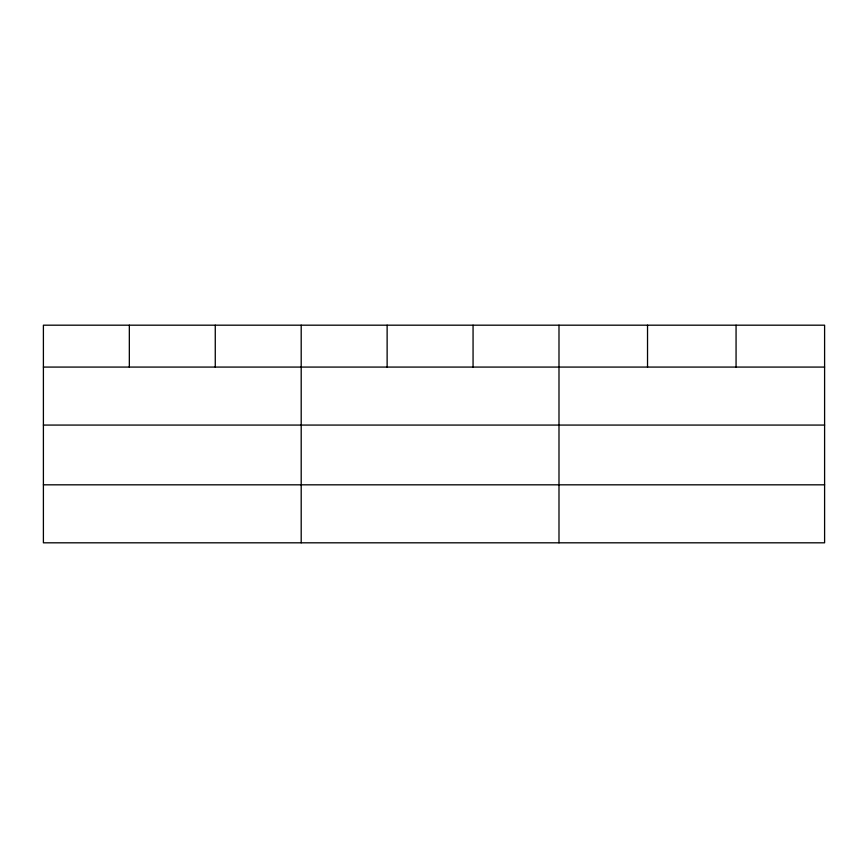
<?xml version="1.0" encoding="UTF-8"?>
<svg xmlns="http://www.w3.org/2000/svg" width="868" height="868" viewBox="0 0 868 868"><rect width="100%" height="100%" fill="white"/><g stroke="black" fill="none" stroke-linecap="round" stroke-linejoin="round"><path stroke-width="1.3" d="M824.6 425.07L824.6 325.185L43.4 325.185L43.4 542.815L824.6 542.815L824.6 425.07L43.4 425.07M43.4 367.077L824.6 367.077M43.4 484.821L824.6 484.821M736.064 325.185L736.064 367.077M647.528 325.185L647.528 367.077M558.992 325.185L558.992 542.815M473.06 325.185L473.06 367.077M387.128 325.185L387.128 367.077M301.196 325.185L301.196 542.815M215.264 325.185L215.264 367.077M129.332 325.185L129.332 367.077"/></g></svg>
